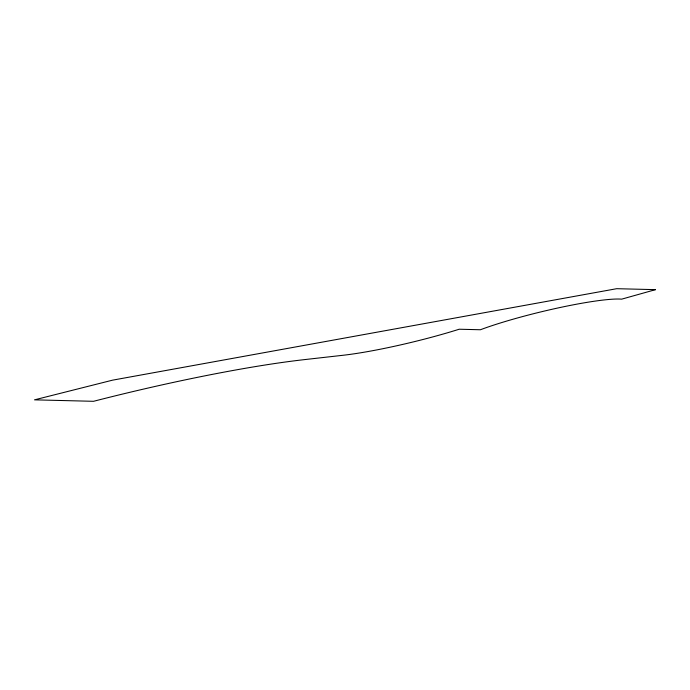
<?xml version="1.0" encoding="UTF-8"?>
<svg xmlns="http://www.w3.org/2000/svg" width="690" height="690" viewBox="0 0 690 690"><rect width="100%" height="100%" fill="white"/><g stroke="black" fill="none" stroke-linecap="round" stroke-linejoin="round"><path stroke-width="1.03" d="M655.5 289.653L621.664 299.158A85.836 9.72 -13.6 0 0 480.413 329.751L459.195 329.225A94.504 10.695 -13.6 0 1 342.964 355.281L304.54 359.611A247.995 28.074 -13.6 0 0 93.521 401.304L34.5 399.846L112.582 380.156L616.713 288.696L655.5 289.653"/></g></svg>
